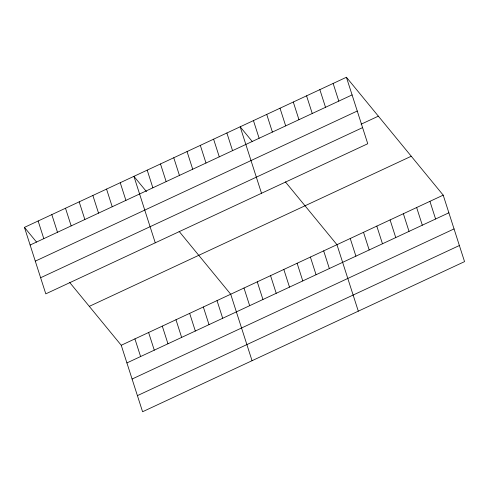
<?xml version="1.0" encoding="UTF-8"?>
<svg xmlns="http://www.w3.org/2000/svg" width="489" height="489" viewBox="0 0 489 489"><rect width="100%" height="100%" fill="white"/><g stroke="black" fill="none" stroke-linecap="round" stroke-linejoin="round"><path stroke-width="0.73" d="M346.414 77.256L367.759 143.735L45.795 293.852L24.45 227.373L346.414 77.256L443.205 195.148L464.55 261.627L142.586 411.744L121.241 345.265L69.646 282.422M30.122 245.032L352.086 94.915M35.294 261.144L357.257 111.027M361.09 124.212L378.358 116.162M40.624 277.74L362.587 127.623M89.298 306.358L411.267 156.242M121.241 345.265L443.205 195.148M126.908 362.924L448.878 212.807M132.085 379.036L454.049 228.919M137.409 395.638L459.379 245.515M252.269 141.529L240.166 126.792L261.511 193.271M285.362 181.841L336.958 244.683L358.303 311.163M146.498 191.657L133.919 176.333L155.264 242.813M179.115 231.383L230.71 294.225L252.055 360.705M24.45 227.373L36.547 242.11M429.923 201.34L435.595 218.999M416.646 207.532L422.313 225.191M403.364 213.724L409.03 231.383M390.081 219.916L395.754 237.581M333.137 83.448L338.804 101.107M376.799 226.107L382.471 243.773M319.855 89.64L325.521 107.299M363.516 232.299L369.189 249.965M306.572 95.832L312.245 113.491M350.24 238.491L355.906 256.157M293.29 102.024L298.962 119.683M280.008 108.216L285.68 125.875M323.675 250.881L329.348 268.54M266.731 114.408L272.397 132.073M310.393 257.073L316.065 274.732M253.449 120.6L259.121 138.265M297.116 263.265L302.783 280.924M283.834 269.457L289.5 287.116M226.884 132.984L232.556 150.649M270.551 275.649L276.224 293.308M213.607 139.182L219.274 156.841M257.269 281.841L262.941 299.5M200.325 145.374L205.991 163.033M243.987 288.033L249.659 305.692M187.042 151.566L192.715 169.225M173.76 157.758L179.432 175.417M217.024 300.607L222.697 318.266M160.484 163.949L166.15 181.608M203.338 306.988L209.011 324.647M147.201 170.141L152.868 187.8M189.659 313.363L195.325 331.029M175.973 319.745L181.645 337.404M120.233 182.715L125.905 200.374M162.293 326.126L167.959 343.785M106.553 189.09L112.219 206.755M148.607 332.508L154.279 350.167M92.867 195.472L98.54 213.137M134.921 338.883L140.594 356.548M79.181 201.853L84.854 219.512M65.502 208.235L71.174 225.894M51.816 214.616L57.488 232.275M38.136 220.991L43.802 238.656"/></g></svg>
